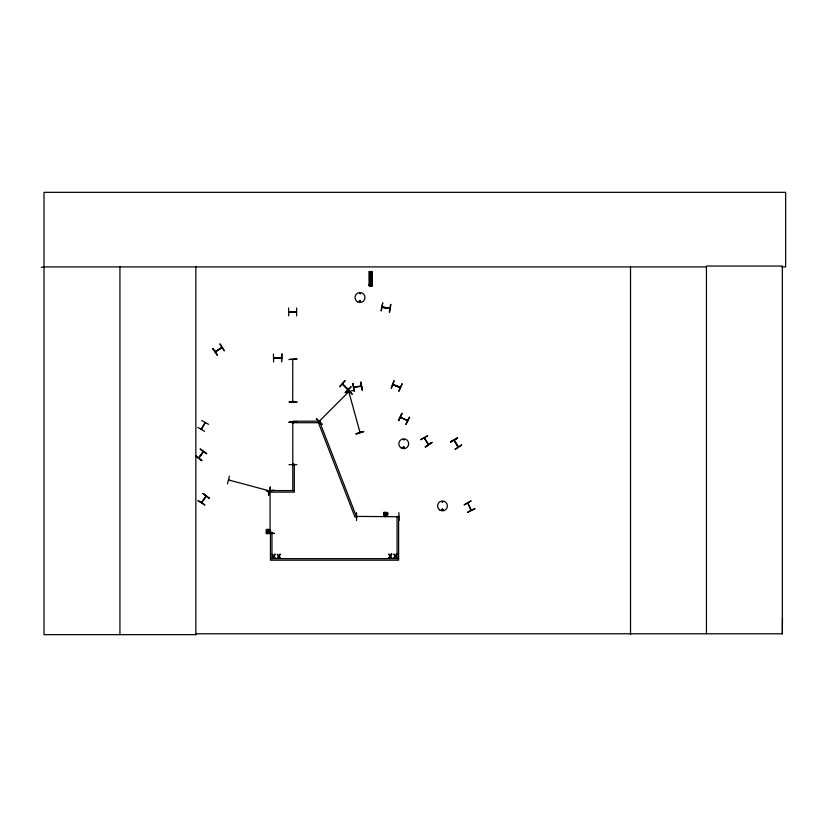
<?xml version="1.0" encoding="UTF-8"?>
<svg xmlns="http://www.w3.org/2000/svg" width="827" height="827" viewBox="0 0 827 827"><rect width="100%" height="100%" fill="white"/><g stroke="black" fill="none" stroke-linecap="round" stroke-linejoin="round"><path stroke-width="1.24" d="M781.784 266.904L785.65 266.904L785.65 192.34L44.017 192.34L44.017 634.66L195.958 634.66L195.854 633.792L782.352 633.792L782.466 617.8M205.22 422.545L201.044 429.244L201.788 428.675M269.995 491.486L270.388 490.793M293.161 422.99L292.799 422.359L292.779 490.576M403.007 447.459C404.992 444.905 404.186 450.219 403.08 447.273M404.186 439.768L403.39 439.447L404.103 439.85M403.256 447.314C404.413 449.133 404.103 446.094 403.431 447.118M442.052 501.844C443.251 500.397 442.6 503.509 442.145 501.648M442.641 501.689L442.869 501.741M441.804 509.453C444.802 511.468 440.626 507.354 442.672 510.321M442.941 509.763C442.207 507.706 441.639 511.427 443.024 509.639M215.34 351.868C230.164 342.254 216.157 351.816 215.826 351.186M215.216 351.568L221.77 347.443L221.429 348.084M198.625 457.951L203.132 451.563L202.667 452.214M201.478 502.516L205.923 496.086M382.146 307.334C405.84 311.19 365.648 304.15 389.817 308.13M381.009 310.745L382.767 303.023M381.35 310.807L382.663 303.013M389.3 312.192L390.551 304.388M389.589 312.244L390.954 304.46M267.834 532.681L269.457 531.544L268.32 529.911L266.697 531.058L267.834 532.681L268.041 531.523M268.113 531.079L268.32 529.911M385.361 515.624L385.744 514.074L386.085 515.562L385.361 515.624L384.224 514.001L385.124 512.926L386.922 513.763L386.085 515.562M385.847 512.854L385.64 514.022L385.124 512.926M348.891 392.411L348.787 391.709M360.034 432.48L359.507 431.735L359.735 432.583M292.758 359.652L292.717 401.643M270.078 533.095L270.067 490.856L270.388 491.486M293.109 401.633L292.789 400.93L292.758 401.643M270.026 532.381L270.388 532.929M227.456 483.878L229.42 476.218M229.203 480.394L228.448 480.239L229.12 480.415M269.385 490.876L268.713 490.618M268.403 494.846L270.398 487.206M348.157 389.403L342.719 383.904M201.747 428.655L201.457 429.316M205.21 422.731L201.354 429.347M424.179 437.979L424.675 438.713M428.655 444.409L428.293 443.892M320.059 420.871L319.501 421.398L319.749 420.643M458.013 447.066L454.044 440.233L458.086 447.025L457.869 446.125M353.532 387.191L361.161 385.889M399.534 387.315L400.144 387.563L393.011 384.452M394.159 380.875L391.471 388.308M391.099 388.173L393.879 380.771M399.493 386.964L400.103 387.522M398.976 391.14L402.067 383.852M402.036 383.842L398.872 391.099M359.321 300.821C359.766 304.026 361.73 299.012 359.29 301.018M360.448 301.473C360.107 299.219 358.804 302.744 360.438 301.328M203.473 451.697L198.687 457.796M199.328 457.579L198.645 457.765M203.37 451.831L199.007 458.024M292.799 422.277L292.737 423.104M270.067 490.773L270.078 491.651M398.573 420.529L402.16 413.49M400.485 417.315L407.494 420.457M409.303 417.128L405.809 424.22M406.078 424.354L409.665 417.315M273.582 357.822L274.378 357.822M281.325 358.091L273.582 358.101M357.305 516.761L356.613 516.41L398.914 516.73L398.2 516.813M288.706 311.81L289.657 312.172M197.756 427.394L204.6 431.353M201.664 420.519L208.59 424.334M348.984 392.039L349.366 391.657M348.663 391.812L349.335 391.626M471.307 510.114L467.772 503.136L470.914 510.135M360.003 432.397L348.808 391.781M200.31 448.937L206.75 453.527M198.108 500.676L204.755 504.966M201.747 502.609L206.326 496.262M204.817 504.873L198.129 500.645M360.293 293.709L359.766 293.027L360.179 293.75M273.665 357.822L281.325 357.729M273.747 358.132C293.978 357.75 269.612 358.401 274.543 358.07M357.367 516.751L356.757 516.772M398.118 516.462L398.914 516.451M288.778 311.81L296.438 311.769M296.5 312.12L288.706 312.089M267.173 532.371L267.938 531.472M268.217 531.13L268.982 530.221M384.7 515.314L385.454 514.415M385.744 514.074L386.509 513.164M269.23 491.124L268.548 490.938M342.347 384.224L347.909 389.662L342.44 384.069M316.276 418.844L321.93 424.365M345.345 392.37L350.937 386.778M345.583 392.608L351.144 386.984M349.283 392.474L349.066 391.709M293.078 423.073L293.109 422.442M293.068 464.505L293.068 463.792M228.51 479.929L269.302 490.856M420.747 439.675L427.642 435.798M427.611 435.757L420.726 439.644M425.233 446.797L431.89 442.528M212.746 348.622L217.336 355.072L212.777 348.601M220.178 343.939L224.355 350.648M457.527 438.093L450.539 441.804L457.548 438.134M450.56 441.835L457.341 437.793M450.705 442.094L457.496 438.041M454.457 441.091L454.323 440.088L458.272 446.714M461.652 445.019L455.036 449.35L461.6 444.926M393.083 384.503L400.237 387.243M467.71 512.068L474.76 508.491M467.844 512.327L474.905 508.791M407.442 420.767L400.402 417.18M266.759 531.782L267.865 531.379M268.289 531.223L269.395 530.82M384.286 514.725L385.392 514.322M385.816 514.167L386.922 513.763M345.107 392.711L352.695 390.52M356.075 433.648L363.694 431.549M356.168 433.979L363.684 431.498L356.179 434.01M295.89 311.769L296.521 311.738M361.399 386.302L353.687 387.481M352.922 383.428L354.173 391.233M362.412 389.91L360.727 382.177L362.381 389.92M442.362 509.184L442.941 509.515M385.568 514.466L386.685 515.149M424.416 437.834L428.593 444.45M281.904 353.956L281.562 361.864L281.862 353.956M296.883 359.052L288.985 359.507L296.883 359.021M273.613 361.916L273.448 354.008M296.883 402.18L288.985 401.829L296.893 402.211M293.492 421.832L288.985 422.297L296.883 422.246L288.985 422.246M288.985 464.64L296.883 464.681M274.161 490.349L266.253 490.804L274.161 490.308M356.571 512.637L356.561 520.545M398.883 512.637L399.048 520.545M266.263 533.229L274.161 533.177M266.263 533.56L274.161 533.467M41.35 267.214L44.017 267.204M44.017 266.904L706.444 266.904M369.235 271.545L372.274 271.535L372.274 285.811L369.235 285.832L369.245 271.545M369.431 273.003L372.067 273.003M369.431 273.964L372.067 273.964M369.431 275.412L372.067 275.412M369.431 276.704L372.067 276.704M369.431 278.151L372.067 278.151M369.431 284.364L372.067 284.364M368.997 284.777L372.512 284.777M368.997 284.881L372.512 284.881M288.706 315.904L288.592 307.995M296.604 315.904L296.655 307.995M292.779 464.236L294.319 464.236L294.319 492.117L267.969 492.117L267.969 490.576L294.319 490.576M270.439 558.649L398.614 558.649M228.686 479.887L229.275 480.125M383.738 307.623L388.225 308.357M384.224 514.001L385.382 514.198M385.827 514.28L386.984 514.487M266.697 531.058L267.855 531.265L266.997 530.396M268.299 531.337L269.457 531.544M349.221 391.285L319.305 421.212M360.541 386.395L360.531 386.54M392.959 384.834L400.134 387.501L392.815 384.741M200.124 449.206L206.585 453.765M195.441 455.842L201.902 460.401M202.977 493.771L209.438 498.33M270.047 491.548L270.067 490.856M270.388 532.381L270.346 533.012M384.524 513.34L385.434 514.094M268.248 531.441L269.157 532.206M316.514 418.607L322.137 424.158M428.241 444.575L424.23 438.052M219.899 344.115L224.107 350.803M213.025 348.446L217.243 355.134M267.597 529.983L268 531.089M268.155 531.513L268.558 532.619M292.717 464.433L292.789 463.802M360.841 382.157L362.04 389.972M352.819 383.449L354.121 391.243M782.352 633.792L782.352 266.046L706.444 266.046L706.444 633.792M630.525 266.904L630.525 634.66M397.074 558.649L397.074 516.503L398.614 516.503L398.614 560.189L270.439 560.189L270.439 532.309L271.98 532.309L271.98 558.649M372.212 271.535L372.098 285.811M372.067 271.535L372.067 285.811M371.871 285.811L371.757 271.535L371.581 285.811M371.53 271.535L371.416 285.811L371.354 271.535M371.158 285.811L370.351 285.811M370.145 271.545L370.155 285.832M369.979 271.545L369.927 285.832M369.814 271.545L369.762 285.832L369.648 271.545M369.431 271.545L369.411 285.832M195.844 266.904L195.844 634.66M119.936 266.904L119.936 634.66M370.186 277.272C370.899 279.516 371.923 275.691 370.186 277.272M270.346 487.186L268.775 494.949L270.346 487.186M401.901 413.355L398.676 420.581L401.87 413.345M274.75 554.245L273.737 555.889L272.104 554.245L273.386 556.333L272.062 558.421L273.696 556.757L275.35 558.421L274.047 556.302L275.35 554.245L274.75 554.245M279.877 554.245L278.864 555.889L277.231 554.245L278.523 556.333L277.19 558.421L278.823 556.757L280.477 558.421L279.175 556.302L280.477 554.245L279.877 554.245M391.316 554.049L390.303 555.692L388.68 554.049L389.962 556.137L388.638 558.225L390.272 556.561L391.926 558.225L390.613 556.106L391.926 554.049L391.316 554.049M396.443 554.049L395.44 555.692L393.807 554.049L395.089 556.137L393.766 558.225L395.399 556.561L397.053 558.225L395.74 556.106L397.053 554.049L396.443 554.049M319.356 421.036L319.873 420.571L319.356 421.036M195.503 455.749L201.705 460.67L195.492 455.77M203.163 493.502L209.376 498.423L203.163 493.502M346.823 388.297L352.137 394.159L346.823 388.297M344.983 380.833L339.68 386.705L344.962 380.802M266.387 529.476C264.133 539.659 276.745 527.998 266.387 529.476M383.914 512.42C381.66 522.602 394.272 510.941 383.914 512.42M431.859 442.486L425.409 447.076L431.859 442.486M470.956 500.986L464.092 504.915L470.945 500.955M319.966 422.504L318.54 423.062L355.021 517.133L356.447 516.586L319.966 422.504M319.449 421.17L293.109 421.17L293.109 422.711L319.449 422.711L319.449 421.17M357.481 301.834A5.003 5.003 0 0 0 364.976 297.513A5.003 5.003 0 0 0 357.481 293.182A5.003 5.003 0 0 0 357.481 301.834M401.302 448.027A4.931 4.931 0 0 0 408.703 443.758A4.931 4.931 0 0 0 401.302 439.488A4.931 4.931 0 0 0 401.302 448.027M440.026 510.218A4.931 4.931 0 0 0 447.417 505.948A4.931 4.931 0 0 0 440.026 501.669A4.931 4.931 0 0 0 440.026 510.218"/></g></svg>
